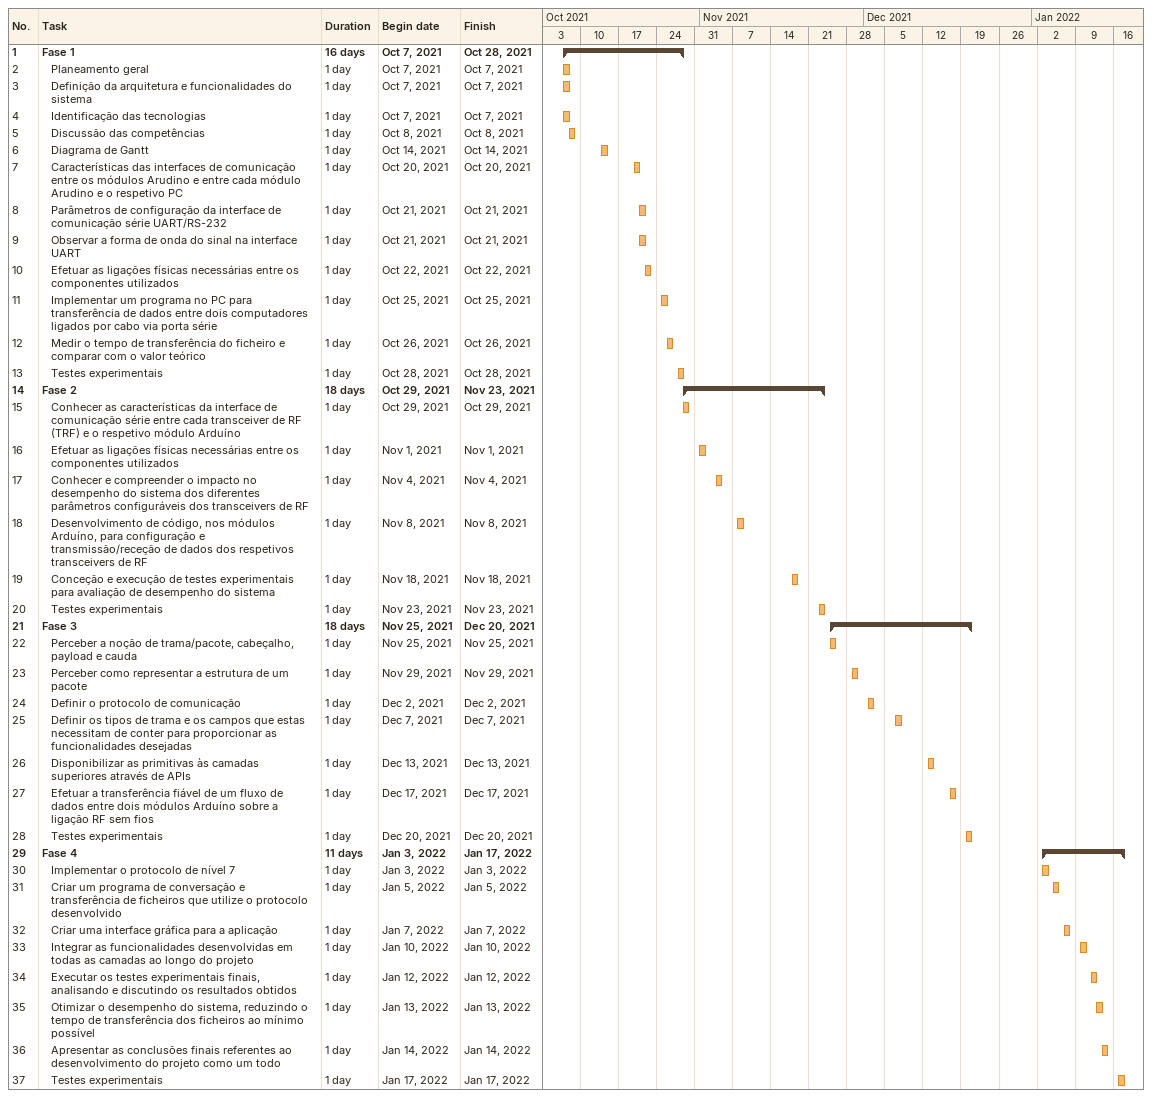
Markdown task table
| ID | Level | Task | Duration | Start | Finish |
|---|---|---|---|---|---|
| 1 | 1 | **Fase 1** | 16d | 2021-10-07 | 2021-10-28 |
| 2 | 2 | Planeamento geral | 1d | 2021-10-07 | 2021-10-07 |
| 3 | 2 | Definição da arquitetura e funcionalidades do sistema | 1d | 2021-10-07 | 2021-10-07 |
| 4 | 2 | Identificação das tecnologias | 1d | 2021-10-07 | 2021-10-07 |
| 5 | 2 | Discussão das competências | 1d | 2021-10-08 | 2021-10-08 |
| 6 | 2 | Diagrama de Gantt | 1d | 2021-10-14 | 2021-10-14 |
| 7 | 2 | Características das interfaces de comunicação entre os módulos Arudino e entre cada módulo Arudino e o respetivo PC | 1d | 2021-10-20 | 2021-10-20 |
| 8 | 2 | Parâmetros de configuração da interface de comunicação série UART/RS-232 | 1d | 2021-10-21 | 2021-10-21 |
| 9 | 2 | Observar a forma de onda do sinal na interface UART | 1d | 2021-10-21 | 2021-10-21 |
| 10 | 2 | Efetuar as ligações físicas necessárias entre os componentes utilizados | 1d | 2021-10-22 | 2021-10-22 |
| 11 | 2 | Implementar um programa no PC para transferência de dados entre dois computadores ligados por cabo via porta série | 1d | 2021-10-25 | 2021-10-25 |
| 12 | 2 | Medir o tempo de transferência do ficheiro e comparar com o valor teórico | 1d | 2021-10-26 | 2021-10-26 |
| 13 | 2 | Testes experimentais | 1d | 2021-10-28 | 2021-10-28 |
| 14 | 1 | **Fase 2** | 18d | 2021-10-29 | 2021-11-23 |
| 15 | 2 | Conhecer as características da interface de comunicação série entre cada transceiver de RF (TRF) e o respetivo módulo Arduíno | 1d | 2021-10-29 | 2021-10-29 |
| 16 | 2 | Efetuar as ligações físicas necessárias entre os componentes utilizados | 1d | 2021-11-01 | 2021-11-01 |
| 17 | 2 | Conhecer e compreender o impacto no desempenho do sistema dos diferentes parâmetros configuráveis dos transceivers de RF | 1d | 2021-11-04 | 2021-11-04 |
| 18 | 2 | Desenvolvimento de código, nos módulos Arduíno, para configuração e transmissão/receção de dados dos respetivos transceivers de RF | 1d | 2021-11-08 | 2021-11-08 |
| 19 | 2 | Conceção e execução de testes experimentais para avaliação de desempenho do sistema | 1d | 2021-11-18 | 2021-11-18 |
| 20 | 2 | Testes experimentais | 1d | 2021-11-23 | 2021-11-23 |
| 21 | 1 | **Fase 3** | 18d | 2021-11-25 | 2021-12-20 |
| 22 | 2 | Perceber a noção de trama/pacote, cabeçalho, payload e cauda | 1d | 2021-11-25 | 2021-11-25 |
| 23 | 2 | Perceber como representar a estrutura de um pacote | 1d | 2021-11-29 | 2021-11-29 |
| 24 | 2 | Definir o protocolo de comunicação | 1d | 2021-12-02 | 2021-12-02 |
| 25 | 2 | Definir os tipos de trama e os campos que estas necessitam de conter para proporcionar as funcionalidades desejadas | 1d | 2021-12-07 | 2021-12-07 |
| 26 | 2 | Disponibilizar as primitivas às camadas superiores através de APIs | 1d | 2021-12-13 | 2021-12-13 |
| 27 | 2 | Efetuar a transferência fiável de um fluxo de dados entre dois módulos Arduíno sobre a ligação RF sem fios | 1d | 2021-12-17 | 2021-12-17 |
| 28 | 2 | Testes experimentais | 1d | 2021-12-20 | 2021-12-20 |
| 29 | 1 | **Fase 4** | 11d | 2022-01-03 | 2022-01-17 |
| 30 | 2 | Implementar o protocolo de nível 7 | 1d | 2022-01-03 | 2022-01-03 |
| 31 | 2 | Criar um programa de conversação e transferência de ficheiros que utilize o protocolo desenvolvido | 1d | 2022-01-05 | 2022-01-05 |
| 32 | 2 | Criar uma interface gráfica para a aplicação | 1d | 2022-01-07 | 2022-01-07 |
| 33 | 2 | Integrar as funcionalidades desenvolvidas em todas as camadas ao longo do projeto | 1d | 2022-01-10 | 2022-01-10 |
| 34 | 2 | Executar os testes experimentais finais, analisando e discutindo os resultados obtidos | 1d | 2022-01-12 | 2022-01-12 |
| 35 | 2 | Otimizar o desempenho do sistema, reduzindo o tempo de transferência dos ficheiros ao mínimo possível | 1d | 2022-01-13 | 2022-01-13 |
| 36 | 2 | Apresentar as conclusões finais referentes ao desenvolvimento do projeto como um todo | 1d | 2022-01-14 | 2022-01-14 |
| 37 | 2 | Testes experimentais | 1d | 2022-01-17 | 2022-01-17 |
